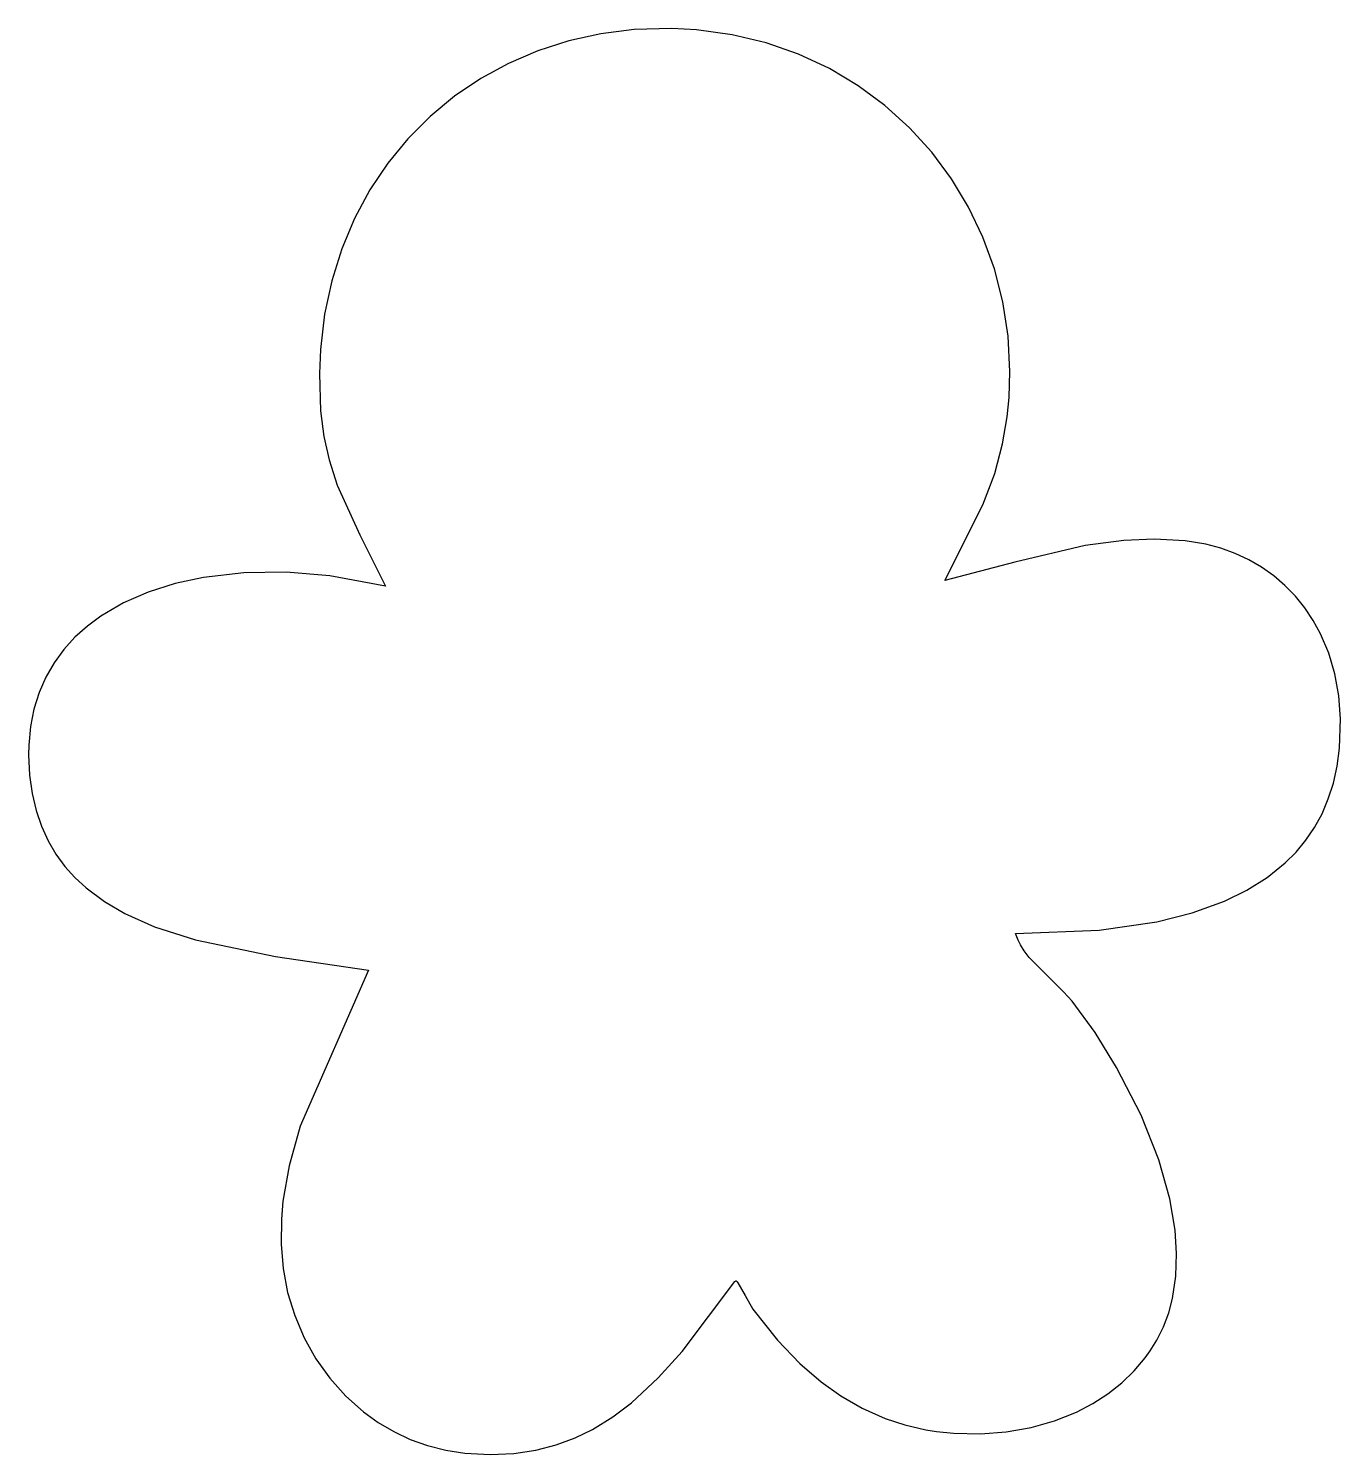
# Model space of a CAD drawing. Extents: x 0.26 to 6.71, y 0.31 to 7.32.
import ezdxf

# ---------------------------------------------------------------- set-up
doc = ezdxf.new("R2010")
doc.units = 0
doc.layers.add('GBM1', color=7, linetype='CONTINUOUS')

msp = doc.modelspace()

# ---------------------------------------------------------------- linework, layer by layer
at = {"layer": 'GBM1'}
msp.add_polyline3d([(2.4045, 0.3203, 5.4862), (2.5296, 0.3133, 5.4862), (2.6458, 0.3184, 5.4862), (2.7538, 0.3343, 5.4862), (2.854, 0.36, 5.4862), (2.9471, 0.3944, 5.4862), (3.0336, 0.4364, 5.4862), (3.1333, 0.498, 5.4862), (3.2247, 0.5677, 5.4862), (3.3563, 0.6907, 5.4862), (3.4737, 0.8202, 5.4862), (3.7332, 1.1645, 5.4862), (3.735, 1.1661, 5.4862), (3.7365, 1.167, 5.4862), (3.7376, 1.1673, 5.4862), (3.7384, 1.1671, 5.4862), (3.7393, 1.1667, 5.4862), (3.7402, 1.1661, 5.4862), (3.7413, 1.1652, 5.4862), (3.7436, 1.1628, 5.4862), (3.7475, 1.1578, 5.4862), (3.7832, 1.095, 5.4862), (3.8209, 1.0285, 5.4862), (3.9415, 0.8754, 5.4862), (4.0511, 0.761, 5.4862), (4.1568, 0.67, 5.4862), (4.2534, 0.6014, 5.4862), (4.3581, 0.541, 5.4862), (4.4713, 0.4905, 5.4862), (4.568, 0.4583, 5.4862), (4.6705, 0.4344, 5.4862), (4.7239, 0.4259, 5.4862), (4.8068, 0.4175, 5.4862), (4.9393, 0.4149, 5.4862), (5.0668, 0.4247, 5.4862), (5.1886, 0.4462, 5.4862), (5.3037, 0.4789, 5.4862), (5.4113, 0.5221, 5.4862), (5.4914, 0.5639, 5.4862), (5.5657, 0.6118, 5.4862), (5.6338, 0.6654, 5.4862), (5.6952, 0.7245, 5.4862), (5.7495, 0.7887, 5.4862), (5.7738, 0.8226, 5.4862), (5.8066, 0.8757, 5.4862), (5.8392, 0.9416, 5.4862), (5.8648, 1.01, 5.4862), (5.8836, 1.0806, 5.4862), (5.9002, 1.1898, 5.4862), (5.9038, 1.3022, 5.4862), (5.896, 1.4167, 5.4862), (5.8697, 1.5706, 5.4862), (5.816, 1.7616, 5.4862), (5.7288, 1.9821, 5.4862), (5.6091, 2.2166, 5.4862), (5.5031, 2.3882, 5.4862), (5.39, 2.5421, 5.4862), (5.348, 2.5886, 5.4862), (5.1793, 2.756, 5.4862), (5.1538, 2.7902, 5.4862), (5.1361, 2.8194, 5.4862), (5.1247, 2.8425, 5.4862), (5.1123, 2.8753, 5.4862), (5.5229, 2.8916, 5.4862), (5.8064, 2.9329, 5.4862), (5.9802, 2.9764, 5.4862), (6.1399, 3.0341, 5.4862), (6.2493, 3.0873, 5.4862), (6.349, 3.1496, 5.4862), (6.4381, 3.2215, 5.4862), (6.4913, 3.275, 5.4862), (6.5393, 3.3331, 5.4862), (6.5818, 3.396, 5.4862), (6.6186, 3.4638, 5.4862), (6.6495, 3.5366, 5.4862), (6.6742, 3.6146, 5.4862), (6.6926, 3.698, 5.4862), (6.7044, 3.7868, 5.4862), (6.7092, 3.9307, 5.4862), (6.701, 4.044, 5.4862), (6.6816, 4.1516, 5.4862), (6.6516, 4.2529, 5.4862), (6.6115, 4.3474, 5.4862), (6.5751, 4.4136, 5.4862), (6.5337, 4.4754, 5.4862), (6.4874, 4.5327, 5.4862), (6.4365, 4.5852, 5.4862), (6.3812, 4.6328, 5.4862), (6.3218, 4.6753, 5.4862), (6.2586, 4.7123, 5.4862), (6.1917, 4.7438, 5.4862), (6.1214, 4.7694, 5.4862), (6.0479, 4.7891, 5.4862), (5.9455, 4.8055, 5.4862), (5.7927, 4.8135, 5.4862), (5.6452, 4.8075, 5.4862), (5.4549, 4.782, 5.4862), (5.1094, 4.7009, 5.4862), (4.7651, 4.6111, 5.4862), (4.9519, 4.9828, 5.4862), (5.0099, 5.1372, 5.4862), (5.0488, 5.2816, 5.4862), (5.0717, 5.4154, 5.4862), (5.0808, 5.5109, 5.4862), (5.0845, 5.6387, 5.4862), (5.0752, 5.8117, 5.4862), (5.0495, 5.9799, 5.4862), (5.0081, 6.1423, 5.4862), (4.9518, 6.298, 5.4862), (4.8812, 6.4462, 5.4862), (4.797, 6.586, 5.4862), (4.7, 6.7164, 5.4862), (4.5907, 6.8367, 5.4862), (4.47, 6.9458, 5.4862), (4.3385, 7.043, 5.4862), (4.197, 7.1273, 5.4862), (4.046, 7.1978, 5.4862), (3.8863, 7.2537, 5.4862), (3.7186, 7.294, 5.4862), (3.5436, 7.318, 5.4862), (3.4233, 7.3243, 5.4862), (3.2376, 7.3189, 5.4862), (3.0743, 7.2986, 5.4862), (2.9164, 7.2638, 5.4862), (2.7648, 7.2151, 5.4862), (2.6202, 7.153, 5.4862), (2.4832, 7.0781, 5.4862), (2.3547, 6.991, 5.4862), (2.2352, 6.8922, 5.4862), (2.1257, 6.7822, 5.4862), (2.0267, 6.6616, 5.4862), (1.939, 6.531, 5.4862), (1.8633, 6.3908, 5.4862), (1.8003, 6.2418, 5.4862), (1.7508, 6.0843, 5.4862), (1.7155, 5.9191, 5.4862), (1.6952, 5.7465, 5.4862), (1.6902, 5.6277, 5.4862), (1.6963, 5.4443, 5.4862), (1.7121, 5.3189, 5.4862), (1.738, 5.2034, 5.4862), (1.7785, 5.0786, 5.4862), (1.8892, 4.8346, 5.4862), (2.0157, 4.5833, 5.4862), (1.7422, 4.6333, 5.4862), (1.5273, 4.6509, 5.4862), (1.3192, 4.6485, 5.4862), (1.1211, 4.6259, 5.4862), (0.9808, 4.5956, 5.4862), (0.8491, 4.5538, 5.4862), (0.7274, 4.5006, 5.4862), (0.6168, 4.4357, 5.4862), (0.55, 4.386, 5.4862), (0.4891, 4.3311, 5.4862), (0.4345, 4.2711, 5.4862), (0.3867, 4.2058, 5.4862), (0.3459, 4.1352, 5.4862), (0.3127, 4.0594, 5.4862), (0.2873, 3.9784, 5.4862), (0.2702, 3.892, 5.4862), (0.2617, 3.8004, 5.4862), (0.2608, 3.7526, 5.4862), (0.266, 3.653, 5.4862), (0.2786, 3.563, 5.4862), (0.2982, 3.4796, 5.4862), (0.3244, 3.4024, 5.4862), (0.3569, 3.3311, 5.4862), (0.3953, 3.2654, 5.4862), (0.4395, 3.205, 5.4862), (0.4889, 3.1497, 5.4862), (0.5435, 3.0992, 5.4862), (0.634, 3.0317, 5.4862), (0.734, 2.9734, 5.4862), (0.8804, 2.9082, 5.4862), (1.0807, 2.8436, 5.4862), (1.4745, 2.7616, 5.4862), (1.9323, 2.6948, 5.4862), (1.5957, 1.9282, 5.4862), (1.5412, 1.7333, 5.4862), (1.5115, 1.5595, 5.4862), (1.5038, 1.47, 5.4862), (1.5019, 1.3478, 5.4862), (1.5116, 1.2277, 5.4862), (1.5343, 1.1101, 5.4862), (1.5692, 0.9961, 5.4862), (1.6158, 0.887, 5.4862), (1.6736, 0.7839, 5.4862), (1.7419, 0.688, 5.4862), (1.8203, 0.6004, 5.4862), (1.908, 0.5223, 5.4862), (1.9797, 0.4707, 5.4862), (2.0561, 0.4256, 5.4862), (2.1371, 0.3876, 5.4862), (2.2223, 0.357, 5.4862), (2.3115, 0.3344, 5.4862)], close=True, dxfattribs=at)

doc.saveas('drawing.dxf')
